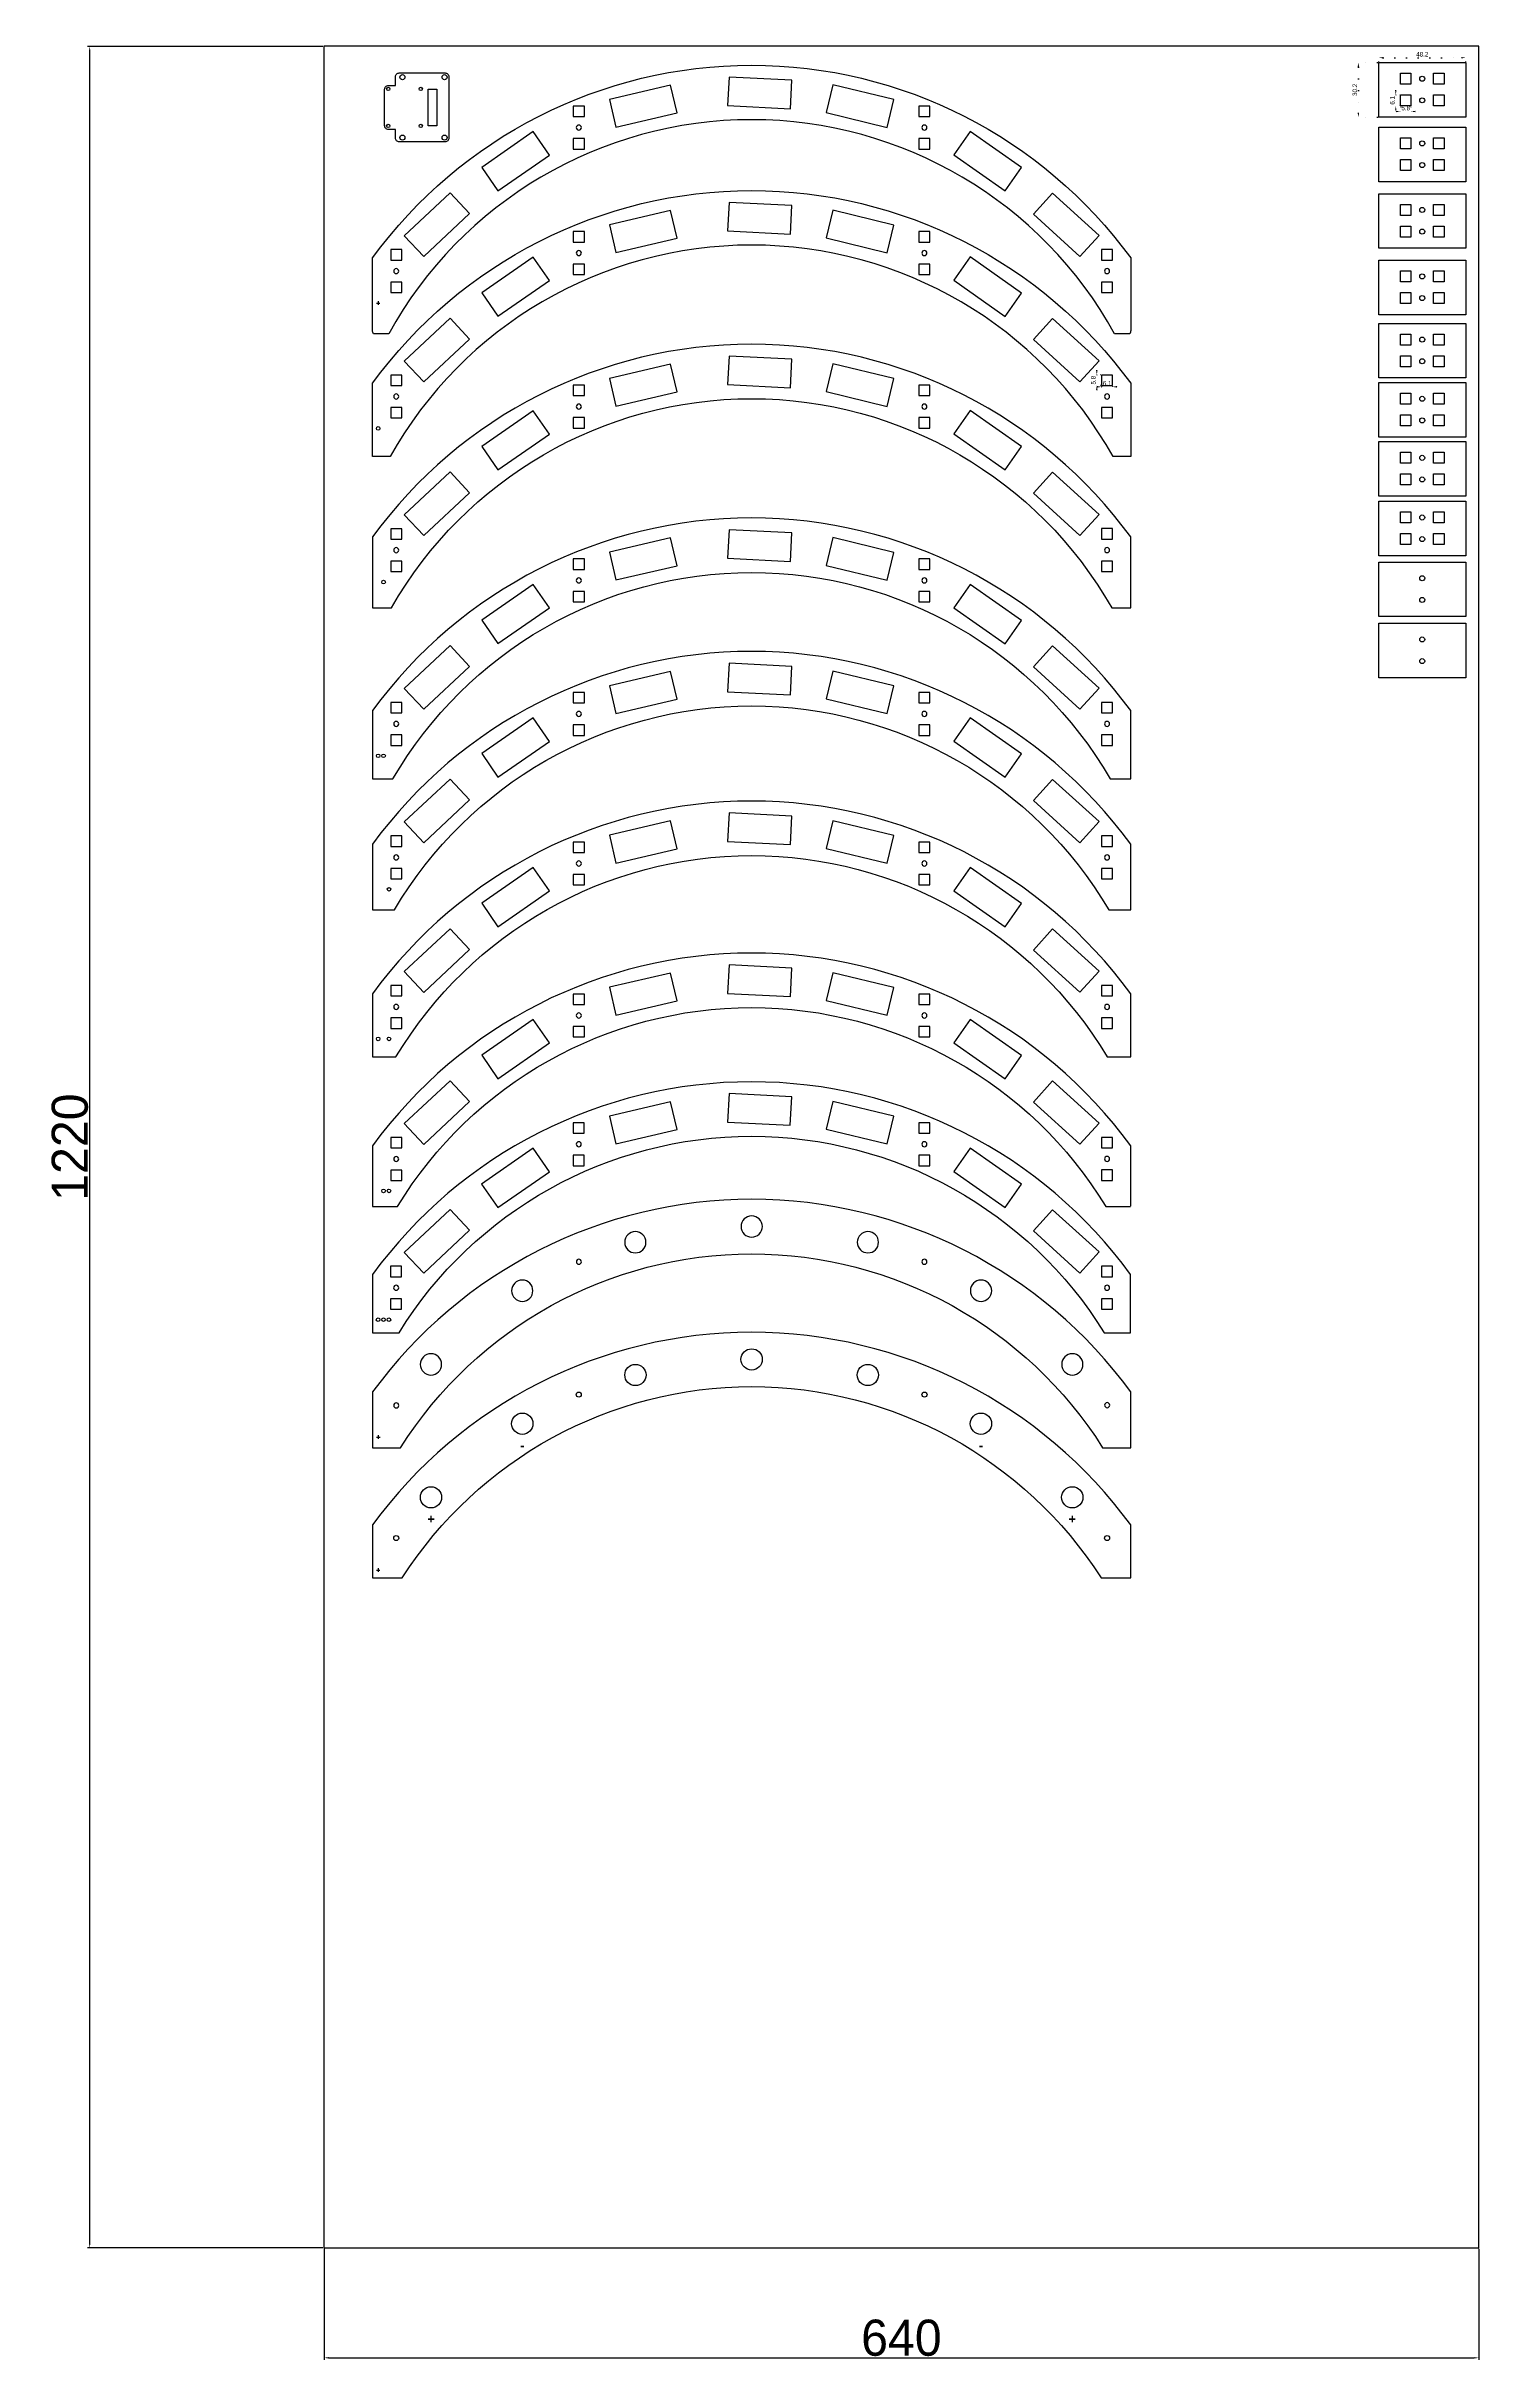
# Model space of a CAD drawing. Header units: millimetres. Extents: x -741 to 53, y -1137 to 146.
import ezdxf
from ezdxf.enums import TextEntityAlignment as Align

# ---------------------------------------------------------------- set-up
doc = ezdxf.new("R2010")
doc.units = ezdxf.units.MM
doc.linetypes.add('DOTTED', pattern=[6.35, 0, -6.35])
doc.layers.get('0').update_dxf_attribs({"color": 5})
for name, color, linetype, plot in [('Dimensions', 2, 'DOTTED', False), ('Notes', 73, 'Continuous', False), ('TabGuides', 3, 'Continuous', False)]:
    doc.layers.add(name, color=color, linetype=linetype, plot=plot)
doc.layers.add('Holes', color=1, linetype='Continuous')
doc.layers.add('text', color=250, linetype='Continuous')
doc.layers.get('TabGuides').off()
doc.styles.add('BoldReverse', font='Arial_Bold.ttf')
doc.styles.get("Standard").update_dxf_attribs({"font": 'FreeSans.ttf'})
doc.dimstyles.new('ISO-25', dxfattribs={"dimtxt": 2.5, "dimasz": 2.5, "dimexe": 1.25, "dimexo": 0.625, "dimtad": 1, "dimdec": 3, "dimdsep": 46, "dimtxsty": 'Standard', "dimcen": 2.5, "dimadec": 0, "dimazin": 0, "dimtfac": 1, "dimtmove": 0, "dimatfit": 3, "dimfxl": 1, "dimarcsym": 0})

# ---------------------------------------------------------------- blocks, each defined once
blk = doc.blocks.new('SD Support')
blk.add_lwpolyline([(27.1, 31.2), (27.4, 31.2, -0.4142136), (29.5, 29.1), (29.5, -4.9, -0.4142136), (27.4, -7), (27.1, -7), (24.4, -7), (2, -7, -0.4142136), (-0.1, -4.9), (-0.1, -0.1), (-4, -0.1, -0.4142136), (-6.1, 2), (-6.1, 22.2, -0.4142136), (-4, 24.3), (-0.1, 24.3), (-0.1, 29.1, -0.4142136), (2, 31.2), (24.4, 31.2)], format="xyb", close=True)
at = {"layer": 'Holes'}
blk.add_lwpolyline([(18, 1.95), (18, 22.25), (22.8, 22.25), (22.8, 1.95)], close=True, dxfattribs=at)
for centre, radius in [((3.75, 28.85), 1.4), ((27.15, 28.85), 1.4), ((-4.1, 22.35), 0.9), ((13.9, 22.35), 0.9), ((-4.1, 1.85), 0.9), ((13.9, 1.85), 0.9), ((3.75, -4.65), 1.4), ((27.15, -4.65), 1.4)]:
    blk.add_circle(centre, radius, dxfattribs=at)
blk = doc.blocks.new('Level 9')
blk.add_lwpolyline([(873.9, -1590.9, -0.508188), (1294.1, -1590.9), (1294.1, -1621.8), (1278.6, -1621.8, 0.552088), (889.5, -1621.8), (873.9, -1621.8)], format="xyb", close=True)
at = {"layer": 'Holes'}
for centre, radius in [((1084, -1499.2), 5.9), ((1019.6, -1507.9), 5.9), ((1148.5, -1507.9), 5.9), ((988.3, -1518.7), 1.4), ((1179.8, -1518.7), 1.4), ((956.9, -1534.8), 5.9), ((1211.2, -1534.8), 5.9), ((906.3, -1575.6), 5.9), ((1261.8, -1575.6), 5.9), ((887, -1598.2), 1.4), ((1281, -1598.3), 1.4)]:
    blk.add_circle(centre, radius, dxfattribs=at)
at = {"layer": 'text'}
for p, q in [((1292, -1615.9), (1290, -1615.9)), ((1291, -1614.9), (1291, -1616.9))]:
    blk.add_line(p, q, dxfattribs=at)
blk = doc.blocks.new('Level 10')
blk.add_lwpolyline([(630.1, -91.7, 0.508188), (209.9, -91.7), (209.9, -121.1), (226.3, -121.1, -0.547395), (613.7, -121.1), (630.1, -121.1)], format="xyb", close=True)
at = {"layer": 'Holes'}
for centre, radius in [((420, 0), 5.9), ((355.6, -8.6), 5.9), ((484.4, -8.6), 5.9), ((324.2, -19.5), 1.4), ((515.8, -19.5), 1.4), ((292.9, -35.6), 5.9), ((547.1, -35.6), 5.9), ((242.3, -76.4), 5.9), ((597.7, -76.4), 5.9), ((223, -99), 1.4), ((617, -99), 1.4)]:
    blk.add_circle(centre, radius, dxfattribs=at)
at = {"layer": 'text'}
for p, q in [((212, -116.7), (214, -116.7)), ((213, -115.7), (213, -117.7))]:
    blk.add_line(p, q, dxfattribs=at)
at = {"layer": 'text', "style": 'BoldReverse'}
for s, p in [('-', (292.9, -47.6)), ('-', (547.1, -47.6)), ('+', (242.3, -88.4)), ('+', (597.7, -88.4))]:
    blk.add_text(s, height=5, dxfattribs=at).set_placement(p, align=Align.MIDDLE_CENTER)
blk = doc.blocks.new('6.3 x 6.0 rectangle')
at = {"layer": 'Holes'}
blk.add_lwpolyline([(0.1, -5.9), (0.1, -0.1), (6.2, -0.1), (6.2, -5.9)], close=True, dxfattribs=at)
blk = doc.blocks.new('*D1364')
at = {"layer": 'Defpoints', "color": 0}
for p in [(-2.6, 137.3), (45.6, 140), (45.6, 137.3)]:
    blk.add_point(p, dxfattribs=at)
at = {"layer": 'Dimensions', "color": 0, "lineweight": -2}
for p, q in [((-2.6, 138), (-2.6, 141.2)), ((45.6, 138), (45.6, 141.2)), ((-0.1, 140), (43.1, 140))]:
    blk.add_line(p, q, dxfattribs=at)
at = {"layer": 'Dimensions', "color": 0}
for points in [[(-0.1, 140.4), (-0.1, 139.6), (-2.6, 140)], [(43.1, 139.6), (43.1, 140.4), (45.6, 140)]]:
    blk.add_solid(points, dxfattribs=at)
at = {"layer": 'Dimensions', "color": 0, "insert": (21.5, 141.9), "char_height": 2.5, "attachment_point": 5}
blk.add_mtext('48.2', dxfattribs=at)
blk = doc.blocks.new('*D1365')
at = {"layer": 'Defpoints', "color": 0}
for p in [(-2.6, 137.3), (-13.9, 107.1), (-2.6, 107.1)]:
    blk.add_point(p, dxfattribs=at)
at = {"layer": 'Dimensions', "color": 0, "lineweight": -2}
for p, q in [((-3.3, 137.3), (-15.2, 137.3)), ((-13.9, 134.8), (-13.9, 109.6)), ((-3.3, 107.1), (-15.2, 107.1))]:
    blk.add_line(p, q, dxfattribs=at)
at = {"layer": 'Dimensions', "color": 0}
for points in [[(-13.5, 134.8), (-14.4, 134.8), (-13.9, 137.3)], [(-14.4, 109.6), (-13.5, 109.6), (-13.9, 107.1)]]:
    blk.add_solid(points, dxfattribs=at)
at = {"layer": 'Dimensions', "color": 0, "insert": (-15.9, 122.2), "char_height": 2.5, "attachment_point": 5, "rotation": 90}
blk.add_mtext('30.2', dxfattribs=at)
blk = doc.blocks.new('*D1366')
at = {"layer": 'Defpoints', "color": 0}
for p in [(9.4, 113.3), (15.2, 113.3), (15.2, 110.2)]:
    blk.add_point(p, dxfattribs=at)
at = {"layer": 'Dimensions', "color": 0, "lineweight": -2}
for p, q in [((6.9, 110.2), (4.4, 110.2)), ((9.4, 112.7), (9.4, 108.9)), ((9.4, 110.2), (15.2, 110.2)), ((15.2, 112.7), (15.2, 108.9)), ((17.7, 110.2), (20.2, 110.2))]:
    blk.add_line(p, q, dxfattribs=at)
at = {"layer": 'Dimensions', "color": 0}
for points in [[(6.9, 109.8), (6.9, 110.6), (9.4, 110.2)], [(17.7, 110.6), (17.7, 109.8), (15.2, 110.2)]]:
    blk.add_solid(points, dxfattribs=at)
at = {"layer": 'Dimensions', "color": 0, "insert": (12.3, 112.1), "char_height": 2.5, "attachment_point": 5}
blk.add_mtext('5.8', dxfattribs=at)
blk = doc.blocks.new('*D1367')
at = {"layer": 'Defpoints', "color": 0}
for p in [(9.4, 119.4), (6.8, 113.3), (9.4, 113.3)]:
    blk.add_point(p, dxfattribs=at)
at = {"layer": 'Dimensions', "color": 0, "lineweight": -2}
for p, q in [((8.7, 119.4), (5.5, 119.4)), ((6.8, 121.9), (6.8, 124.4)), ((6.8, 119.4), (6.8, 113.3)), ((8.7, 113.3), (5.5, 113.3)), ((6.8, 110.8), (6.8, 108.3))]:
    blk.add_line(p, q, dxfattribs=at)
at = {"layer": 'Dimensions', "color": 0}
for points in [[(6.4, 121.9), (7.2, 121.9), (6.8, 119.4)], [(7.2, 110.8), (6.4, 110.8), (6.8, 113.3)]]:
    blk.add_solid(points, dxfattribs=at)
at = {"layer": 'Dimensions', "color": 0, "insert": (4.9, 116.4), "char_height": 2.5, "attachment_point": 5, "rotation": 90}
blk.add_mtext('6.1', dxfattribs=at)
blk = doc.blocks.new('Square hole unit')
for points in [[(-3.05, 6.1), (-3.05, 11.9), (3.05, 11.9), (3.05, 6.1)], [(-3.05, -11.9), (-3.05, -6.1), (3.05, -6.1), (3.05, -11.9)]]:
    blk.add_lwpolyline(points, close=True)
blk.add_circle((0, 0), 1.4)
blk = doc.blocks.new('*D1368')
at = {"layer": 'Defpoints', "color": 0}
for p in [(-156.3, -41.6), (-150.2, -41.6), (-150.2, -42.4)]:
    blk.add_point(p, dxfattribs=at)
at = {"layer": 'Dimensions', "color": 0, "lineweight": -2}
for p, q in [((-158.8, -42.4), (-161.3, -42.4)), ((-156.3, -42.2), (-156.3, -43.6)), ((-156.3, -42.4), (-150.2, -42.4)), ((-150.2, -42.2), (-150.2, -43.6)), ((-147.7, -42.4), (-145.2, -42.4))]:
    blk.add_line(p, q, dxfattribs=at)
at = {"layer": 'Dimensions', "color": 0}
for points in [[(-158.8, -42.8), (-158.8, -41.9), (-156.3, -42.4)], [(-147.7, -41.9), (-147.7, -42.8), (-150.2, -42.4)]]:
    blk.add_solid(points, dxfattribs=at)
at = {"layer": 'Dimensions', "color": 0, "insert": (-153.2, -40.4), "char_height": 2.5, "attachment_point": 5}
blk.add_mtext('6.1', dxfattribs=at)
blk = doc.blocks.new('*D1369')
at = {"layer": 'Defpoints', "color": 0}
for p in [(-156.3, -35.8), (-158.9, -41.6), (-156.3, -41.6)]:
    blk.add_point(p, dxfattribs=at)
at = {"layer": 'Dimensions', "color": 0, "lineweight": -2}
for p, q in [((-156.9, -35.8), (-160.1, -35.8)), ((-158.9, -33.3), (-158.9, -30.8)), ((-158.9, -35.8), (-158.9, -41.6)), ((-156.9, -41.6), (-160.1, -41.6)), ((-158.9, -44.1), (-158.9, -46.6))]:
    blk.add_line(p, q, dxfattribs=at)
at = {"layer": 'Dimensions', "color": 0}
for points in [[(-159.3, -33.3), (-158.5, -33.3), (-158.9, -35.8)], [(-158.5, -44.1), (-159.3, -44.1), (-158.9, -41.6)]]:
    blk.add_solid(points, dxfattribs=at)
at = {"layer": 'Dimensions', "color": 0, "insert": (-160.8, -38.7), "char_height": 2.5, "attachment_point": 5, "rotation": 90}
blk.add_mtext('5.8', dxfattribs=at)
blk = doc.blocks.new('*D1370')
at = {"layer": 'Defpoints', "color": 0}
for p in [(-587.2, -1073.7), (52.8, -1073.7), (52.8, -1134.6)]:
    blk.add_point(p, dxfattribs=at)
at = {"layer": 'Notes', "color": 0, "lineweight": -2}
for p, q in [((-587.2, -1074.3), (-587.2, -1135.8)), ((52.8, -1074.3), (52.8, -1135.8)), ((-584.7, -1134.6), (50.3, -1134.6))]:
    blk.add_line(p, q, dxfattribs=at)
at = {"layer": 'Notes', "color": 0}
for points in [[(-584.7, -1134.2), (-584.7, -1135), (-587.2, -1134.6)], [(50.3, -1135), (50.3, -1134.2), (52.8, -1134.6)]]:
    blk.add_solid(points, dxfattribs=at)
at = {"layer": 'Notes', "color": 0, "insert": (-267.2, -1123.6), "char_height": 20, "attachment_point": 5}
blk.add_mtext('640', dxfattribs=at)
blk = doc.blocks.new('*D1371')
at = {"layer": 'Defpoints', "color": 0}
for p in [(-717.1, 146.3), (-587.2, 146.3), (-587.2, -1073.7)]:
    blk.add_point(p, dxfattribs=at)
at = {"layer": 'Notes', "color": 0, "lineweight": -2}
for p, q in [((-587.9, 146.3), (-718.3, 146.3)), ((-717.1, -1071.2), (-717.1, 143.8)), ((-587.9, -1073.7), (-718.3, -1073.7))]:
    blk.add_line(p, q, dxfattribs=at)
at = {"layer": 'Notes', "color": 0}
for points in [[(-716.7, 143.8), (-717.5, 143.8), (-717.1, 146.3)], [(-717.5, -1071.2), (-716.7, -1071.2), (-717.1, -1073.7)]]:
    blk.add_solid(points, dxfattribs=at)
at = {"layer": 'Notes', "color": 0, "insert": (-728, -463.7), "char_height": 20, "attachment_point": 5, "rotation": 90}
blk.add_mtext('1220', dxfattribs=at)

msp = doc.modelspace()

# ---------------------------------------------------------------- linework, layer by layer
for p, q in [((-140.2169, -462.9635), (-140.2169, -462.9635)), ((-140.223, -496.4676), (-140.2169, -496.4676)), ((-140.223, -496.4676), (-140.2169, -496.4676))]:
    msp.add_line(p, q)
for points in [[(-149.0539, -12.9416, 0.589576685), (-551.3798, -12.9416), (-559.8085, -12.9416, -0.146234213), (-560.3169, -11.2406), (-560.3169, 29.0891, -0.508187958), (-140.1169, 29.0891), (-140.1169, -11.2406, -0.146234213), (-140.6252, -12.9416)], [(-149.8343, -81.023, 0.584891217), (-550.5994, -81.023), (-560.3021, -81.023, -0.024398367), (-560.3169, -80.721), (-560.3169, -40.3913, -0.508187958), (-140.1169, -40.3913), (-140.1169, -80.721, -0.024398367), (-140.1316, -81.023)], [(-560.3169, -125.5315), (-560.3169, -164.7642), (-549.8061, -164.7642, -0.580206484), (-150.6276, -164.7642), (-140.1169, -164.7642), (-140.1169, -125.5315, 0.508187958)], [(-560.3169, -221.8179), (-560.3169, -259.6516), (-548.9999, -259.6516, -0.575522031), (-151.4338, -259.6516), (-140.1169, -259.6516), (-140.1169, -221.8179, 0.508187958)], [(-140.1169, -332.2189), (-140.1169, -295.7842, 0.508187958), (-560.3169, -295.7842), (-560.3169, -332.2189), (-548.1804, -332.2189, -0.570837396), (-152.2533, -332.2189)], [(-547.3476, -413.7205, -0.56615211), (-153.0861, -413.7205), (-140.1169, -413.7205), (-140.1169, -378.6848, 0.508187958), (-560.3169, -378.6848), (-560.3169, -413.7205)], [(-140.1374, -534.2793, 0.508187958), (-560.3374, -534.2793), (-560.3374, -566.517), (-545.6619, -566.517, -0.556777664), (-154.8129, -566.517), (-140.1374, -566.517)]]:
    msp.add_lwpolyline(points, format="xyb", close=True)
for points in [[(-2.6492, 107.1413), (-2.6492, 137.3413), (45.5508, 137.3413), (45.5508, 107.1413)], [(-2.6492, 71.2613), (-2.6492, 101.4613), (45.5508, 101.4613), (45.5508, 71.2613)], [(-2.6492, 34.4098), (-2.6492, 64.6098), (45.5508, 64.6098), (45.5508, 34.4098)], [(-2.6492, -2.4417), (-2.6492, 27.7583), (45.5508, 27.7583), (45.5508, -2.4417)], [(-2.6492, -37.4506), (-2.6492, -7.2506), (45.5508, -7.2506), (45.5508, -37.4506)], [(-2.6492, -70.2519), (-2.6492, -40.0519), (45.5508, -40.0519), (45.5508, -70.2519)], [(-2.6492, -102.9563), (-2.6492, -72.7563), (45.5508, -72.7563), (45.5508, -102.9563)], [(-2.6492, -136.0208), (-2.6492, -105.8208), (45.5508, -105.8208), (45.5508, -136.0208)], [(-2.6492, -169.7315), (-2.6492, -139.5315), (45.5508, -139.5315), (45.5508, -169.7315)], [(-2.6492, -203.6231), (-2.6492, -173.4231), (45.5508, -173.4231), (45.5508, -203.6231)]]:
    msp.add_lwpolyline(points, close=True)
msp.add_lwpolyline([(-140.1169, -496.4676), (-140.1169, -462.9309, 0.508187958), (-560.3169, -462.9309), (-560.3169, -496.5676), (-546.5013, -496.5676, -0.561465695), (-153.9324, -496.5676), (-140.223, -496.5676)], format="xyb")
at = {"layer": 'Holes'}
for points in [[(-328.7462, 111.7577), (-327.944, 127.5373), (-362.6991, 129.3042), (-363.5013, 113.5245)], [(-391.5189, 109.4306), (-395.1163, 124.8157), (-429.0023, 116.8924), (-425.4049, 101.5073)], [(-305.2161, 124.9703), (-308.9355, 109.6143), (-275.1135, 101.4222), (-271.3941, 116.7782)], [(-499.8391, 79.2401), (-490.8505, 66.2461), (-462.2308, 86.0438), (-471.2194, 99.0378)], [(-209.7015, 66.1623), (-200.6321, 79.1001), (-229.1281, 99.0756), (-238.1974, 86.1378)], [(-506.5452, 53.5945), (-517.3383, 65.1336), (-542.7534, 41.3614), (-531.9603, 29.8224)], [(-183.3752, 64.9881), (-194.011, 53.3039), (-168.2762, 29.8783), (-157.6405, 41.5624)], [(-391.5189, 39.9503), (-395.1163, 55.3353), (-429.0023, 47.412), (-425.4049, 32.027)], [(-328.7462, 42.2773), (-327.944, 58.0569), (-362.6991, 59.8238), (-363.5013, 44.0442)], [(-305.2161, 55.4899), (-308.9355, 40.1339), (-275.1135, 31.9419), (-271.3941, 47.2978)], [(-499.8391, 9.7597), (-490.8505, -3.2343), (-462.2308, 16.5634), (-471.2194, 29.5574)], [(-209.7015, -3.3181), (-200.6321, 9.6197), (-229.1281, 29.5952), (-238.1974, 16.6574)], [(-506.5452, -15.8859), (-517.3383, -4.3468), (-542.7534, -28.119), (-531.9603, -39.658)], [(-183.3752, -4.4923), (-194.011, -16.1765), (-168.2762, -39.6021), (-157.6405, -27.9179)], [(-328.7462, -42.8629), (-327.944, -27.0833), (-362.6991, -25.3164), (-363.5013, -41.096)], [(-391.5189, -45.1899), (-395.1163, -29.8049), (-429.0023, -37.7282), (-425.4049, -53.1132)], [(-305.2161, -29.6503), (-308.9355, -45.0062), (-275.1135, -53.1983), (-271.3941, -37.8423)], [(-499.8391, -75.3804), (-490.8505, -88.3745), (-462.2308, -68.5768), (-471.2194, -55.5828)], [(-209.7015, -88.4583), (-200.6321, -75.5205), (-229.1281, -55.5449), (-238.1974, -68.4828)], [(-506.5452, -101.026), (-517.3383, -89.487), (-542.7534, -113.2591), (-531.9603, -124.7982)], [(-183.3752, -89.6325), (-194.011, -101.3167), (-168.2762, -124.7423), (-157.6405, -113.0581)], [(-391.5189, -141.4764), (-395.1163, -126.0913), (-429.0023, -134.0146), (-425.4049, -149.3997)], [(-328.7462, -139.1493), (-327.944, -123.3697), (-362.6991, -121.6028), (-363.5013, -137.3825)], [(-305.2161, -125.9367), (-308.9355, -141.2927), (-275.1135, -149.4848), (-271.3941, -134.1288)], [(-499.8391, -171.6669), (-490.8505, -184.6609), (-462.2308, -164.8632), (-471.2194, -151.8692)], [(-209.7015, -184.7447), (-200.6321, -171.8069), (-229.1281, -151.8314), (-238.1974, -164.7692)], [(-506.5452, -197.3125), (-517.3383, -185.7735), (-542.7534, -209.5456), (-531.9603, -221.0846)], [(-183.3752, -185.9189), (-194.011, -197.6031), (-168.2762, -221.0288), (-157.6405, -209.3446)], [(-391.5189, -215.4427), (-395.1163, -200.0576), (-429.0023, -207.9809), (-425.4049, -223.3659)], [(-328.7462, -213.1156), (-327.944, -197.336), (-362.6991, -195.5691), (-363.5013, -211.3488)], [(-305.2161, -199.903), (-308.9355, -215.259), (-275.1135, -223.4511), (-271.3941, -208.0951)], [(-499.8391, -245.6332), (-490.8505, -258.6272), (-462.2308, -238.8295), (-471.2194, -225.8355)], [(-209.7015, -258.711), (-200.6321, -245.7732), (-229.1281, -225.7977), (-238.1974, -238.7355)], [(-506.5452, -271.2788), (-517.3383, -259.7397), (-542.7534, -283.5119), (-531.9603, -295.0509)], [(-183.3752, -259.8852), (-194.011, -271.5694), (-168.2762, -294.995), (-157.6405, -283.3109)], [(-328.7462, -296.0162), (-327.944, -280.2366), (-362.6991, -278.4698), (-363.5013, -294.2494)], [(-391.5189, -298.3433), (-395.1163, -282.9583), (-429.0023, -290.8816), (-425.4049, -306.2666)], [(-305.2161, -282.8036), (-308.9355, -298.1596), (-275.1135, -306.3517), (-271.3941, -290.9957)], [(-499.8391, -328.5338), (-490.8505, -341.5278), (-462.2308, -321.7302), (-471.2194, -308.7361)], [(-209.7015, -341.6117), (-200.6321, -328.6738), (-229.1281, -308.6983), (-238.1974, -321.6361)], [(-506.5452, -354.1794), (-517.3383, -342.6404), (-542.7534, -366.4125), (-531.9603, -377.9515)], [(-183.3752, -342.7858), (-194.011, -354.47), (-168.2762, -377.8957), (-157.6405, -366.2115)], [(-391.5189, -382.5894), (-395.1163, -367.2044), (-429.0023, -375.1277), (-425.4049, -390.5127)], [(-328.7462, -380.2624), (-327.944, -364.4827), (-362.6991, -362.7159), (-363.5013, -378.4955)], [(-305.2161, -367.0497), (-308.9355, -382.4057), (-275.1135, -390.5978), (-271.3941, -375.2418)], [(-499.8391, -412.7799), (-490.8505, -425.7739), (-462.2308, -405.9763), (-471.2194, -392.9822)], [(-209.7015, -425.8578), (-200.6321, -412.92), (-229.1281, -392.9444), (-238.1974, -405.8822)], [(-506.5452, -438.4255), (-517.3383, -426.8865), (-542.7534, -450.6586), (-531.9603, -462.1976)], [(-328.7667, -451.6107), (-327.9645, -435.8311), (-362.7197, -434.0642), (-363.5218, -449.8438)], [(-183.3752, -427.032), (-194.011, -438.7161), (-168.2762, -462.1418), (-157.6405, -450.4576)], [(-391.5395, -453.9377), (-395.1368, -438.5527), (-429.0228, -446.476), (-425.4255, -461.861)], [(-305.2367, -438.3981), (-308.9561, -453.754), (-275.134, -461.9461), (-271.4147, -446.5901)], [(-499.8597, -484.1282), (-490.8711, -497.1223), (-462.2513, -477.3246), (-471.2399, -464.3306)], [(-209.722, -497.2061), (-200.6527, -484.2683), (-229.1486, -464.2927), (-238.2179, -477.2306)], [(-506.5658, -509.7738), (-517.3589, -498.2348), (-542.7739, -522.0069), (-531.9808, -533.546)], [(-183.3958, -498.3803), (-194.0316, -510.0645), (-168.2968, -533.4901), (-157.661, -521.8059)]]:
    msp.add_lwpolyline(points, close=True, dxfattribs=at)
for centre in [(21.4508, 128.3913), (21.4508, 116.3913), (21.4508, 92.5113), (21.4508, 80.5113), (21.4508, 55.6598), (21.4508, 43.6598), (21.4508, 18.8083), (21.4508, 6.8083), (21.4508, -16.2006), (21.4508, -28.2006), (21.4508, -49.0019), (21.4508, -61.0019), (21.4508, -81.7063), (21.4508, -93.7063), (21.4508, -114.7708), (21.4508, -126.7708), (21.4508, -148.4815), (21.4508, -160.4815), (21.4508, -182.3731), (21.4508, -194.3731)]:
    msp.add_circle(centre, 1.4, dxfattribs=at)
at = {"layer": 'Notes'}
msp.add_lwpolyline([(-587.2358, 146.331), (-587.2358, -1073.669), (52.7642, -1073.669), (52.7642, 146.331)], close=True, dxfattribs=at)
at = {"layer": 'text'}
for p, q in [((-558.2169, 4.0564), (-556.2169, 4.0564)), ((-557.2169, 5.0564), (-557.2169, 3.0564))]:
    msp.add_line(p, q, dxfattribs=at)
for centre, radius in [((-557.2169, -65.4239), 1), ((-554.2169, -150.5641), 1), ((-557.2169, -246.8505), 1), ((-554.2169, -246.8505), 1), ((-551.2169, -320.8168), 1), ((-557.2169, -403.7174), 1), ((-551.2169, -403.7174), 1), ((-554.2169, -487.9635), 1), ((-551.2169, -487.9635), 1), ((-557.2374, -559.3119), 1), ((-554.2374, -559.3119), 1), ((-551.2374, -559.3119), 1), ((-554.2374, -650.9869), 0)]:
    msp.add_circle(centre, radius, dxfattribs=at)

# ---------------------------------------------------------------- block references
for name, p in [('SD Support', (-547.5296, 100.3749)), ('Level 10', (-770.2169, -581.3611))]:
    msp.add_blockref(name, p)
at = {"xscale": -1}
msp.add_blockref('Level 9', (733.8279, 991.5102), dxfattribs=at)
at = {"layer": 'Holes', "xscale": -1}
for p in [(-445.9883, 101.2651), (-254.4454, 101.2651), (-445.9883, 31.7847), (-254.4454, 31.7847), (-153.2169, 21.7594), (-153.2169, -47.721), (-445.9883, -53.3554), (-254.4454, -53.3554), (-153.2169, -132.8612), (-445.9883, -149.6419), (-254.4454, -149.6419), (-445.9883, -223.6082), (-254.4454, -223.6082), (-153.2169, -229.1476), (-445.9883, -306.5088), (-254.4454, -306.5088), (-153.2169, -303.1139), (-445.9883, -390.7549), (-254.4454, -390.7549), (-153.2169, -386.0145), (-446.0088, -462.1032), (-254.466, -462.1032), (-153.2169, -470.2606), (-153.2374, -541.609)]:
    msp.add_blockref('Square hole unit', p, dxfattribs=at)
at = {"layer": 'Holes', "xscale": -1, "rotation": 180}
for p in [(-547.2169, 21.7494), (-547.2169, -47.731), (-547.2169, -132.8712), (-547.2169, -229.1576), (-547.2169, -303.1239), (-547.2169, -386.0245), (-547.2169, -470.2706), (-547.2374, -541.619)]:
    msp.add_blockref('Square hole unit', p, dxfattribs=at)
at = {"layer": 'TabGuides', "rotation": 90}
for p in [(9.2508, 125.2413), (27.6508, 125.2413), (9.2508, 113.2413), (27.6508, 113.2413), (9.2508, 89.3613), (27.6508, 89.3613), (9.2508, 77.3613), (27.6508, 77.3613), (9.2508, 52.5098), (27.6508, 52.5098), (9.2508, 40.5098), (27.6508, 40.5098), (9.2508, 15.6583), (27.6508, 15.6583), (9.2508, 3.6583), (27.6508, 3.6583), (9.2508, -19.3506), (9.2508, -31.3506), (27.6508, -19.3506), (27.6508, -31.3506), (9.2508, -52.1519), (27.6508, -52.1519), (9.2508, -64.1519), (27.6508, -64.1519), (9.2508, -84.8563), (27.6508, -84.8563), (9.2508, -96.8563), (27.6508, -96.8563), (9.2508, -117.9208), (27.6508, -117.9208), (9.2508, -129.9208), (27.6508, -129.9208)]:
    msp.add_blockref('6.3 x 6.0 rectangle', p, dxfattribs=at)

# ---------------------------------------------------------------- dimensions: what is measured, and where the dimension line sits
at = {"layer": 'Dimensions'}
for base, p1, p2, picture, middle in [((45.5508, 139.9725), (-2.6492, 137.3413), (45.5508, 137.3413), '*D1364', (21.4508, 141.8877)), ((15.1508, 110.1863), (9.3508, 113.3413), (15.1508, 113.3413), '*D1366', (12.2508, 112.1015)), ((-150.1669, -42.3602), (-156.2669, -41.621), (-150.1669, -41.621), '*D1368', (-153.2169, -40.445))]:
    dim = msp.add_linear_dim(base=base, p1=p1, p2=p2, dimstyle='ISO-25', dxfattribs=at)
    dim.commit()
    dim.dimension.update_dxf_attribs({"geometry": picture, "text_midpoint": middle})
for base, p1, p2, picture, middle in [((-13.9368, 107.1413), (-2.6492, 137.3413), (-2.6492, 107.1413), '*D1365', (-15.852, 122.2413)), ((6.7928, 113.3413), (9.3508, 119.4413), (9.3508, 113.3413), '*D1367', (4.8776, 116.3913)), ((-158.8725, -41.621), (-156.2669, -35.821), (-156.2669, -41.621), '*D1369', (-160.7877, -38.721))]:
    dim = msp.add_linear_dim(base=base, p1=p1, p2=p2, angle=90, dimstyle='ISO-25', dxfattribs=at)
    dim.commit()
    dim.dimension.update_dxf_attribs({"geometry": picture, "text_midpoint": middle})
at = {"layer": 'Notes'}
dim = msp.add_linear_dim(base=(-717.077, 146.331), p1=(-587.2358, -1073.669), p2=(-587.2358, 146.331), angle=90, dimstyle='ISO-25', override={"dimtxt": 20}, dxfattribs=at)
dim.commit()
dim.dimension.update_dxf_attribs({"geometry": '*D1371', "text_midpoint": (-728.0233, -463.669)})
dim = msp.add_linear_dim(base=(52.7642, -1134.5735), p1=(-587.2358, -1073.669), p2=(52.7642, -1073.669), dimstyle='ISO-25', override={"dimtxt": 20}, dxfattribs=at)
dim.commit()
dim.dimension.update_dxf_attribs({"geometry": '*D1370', "text_midpoint": (-267.2358, -1123.6272)})

doc.saveas('drawing.dxf')
